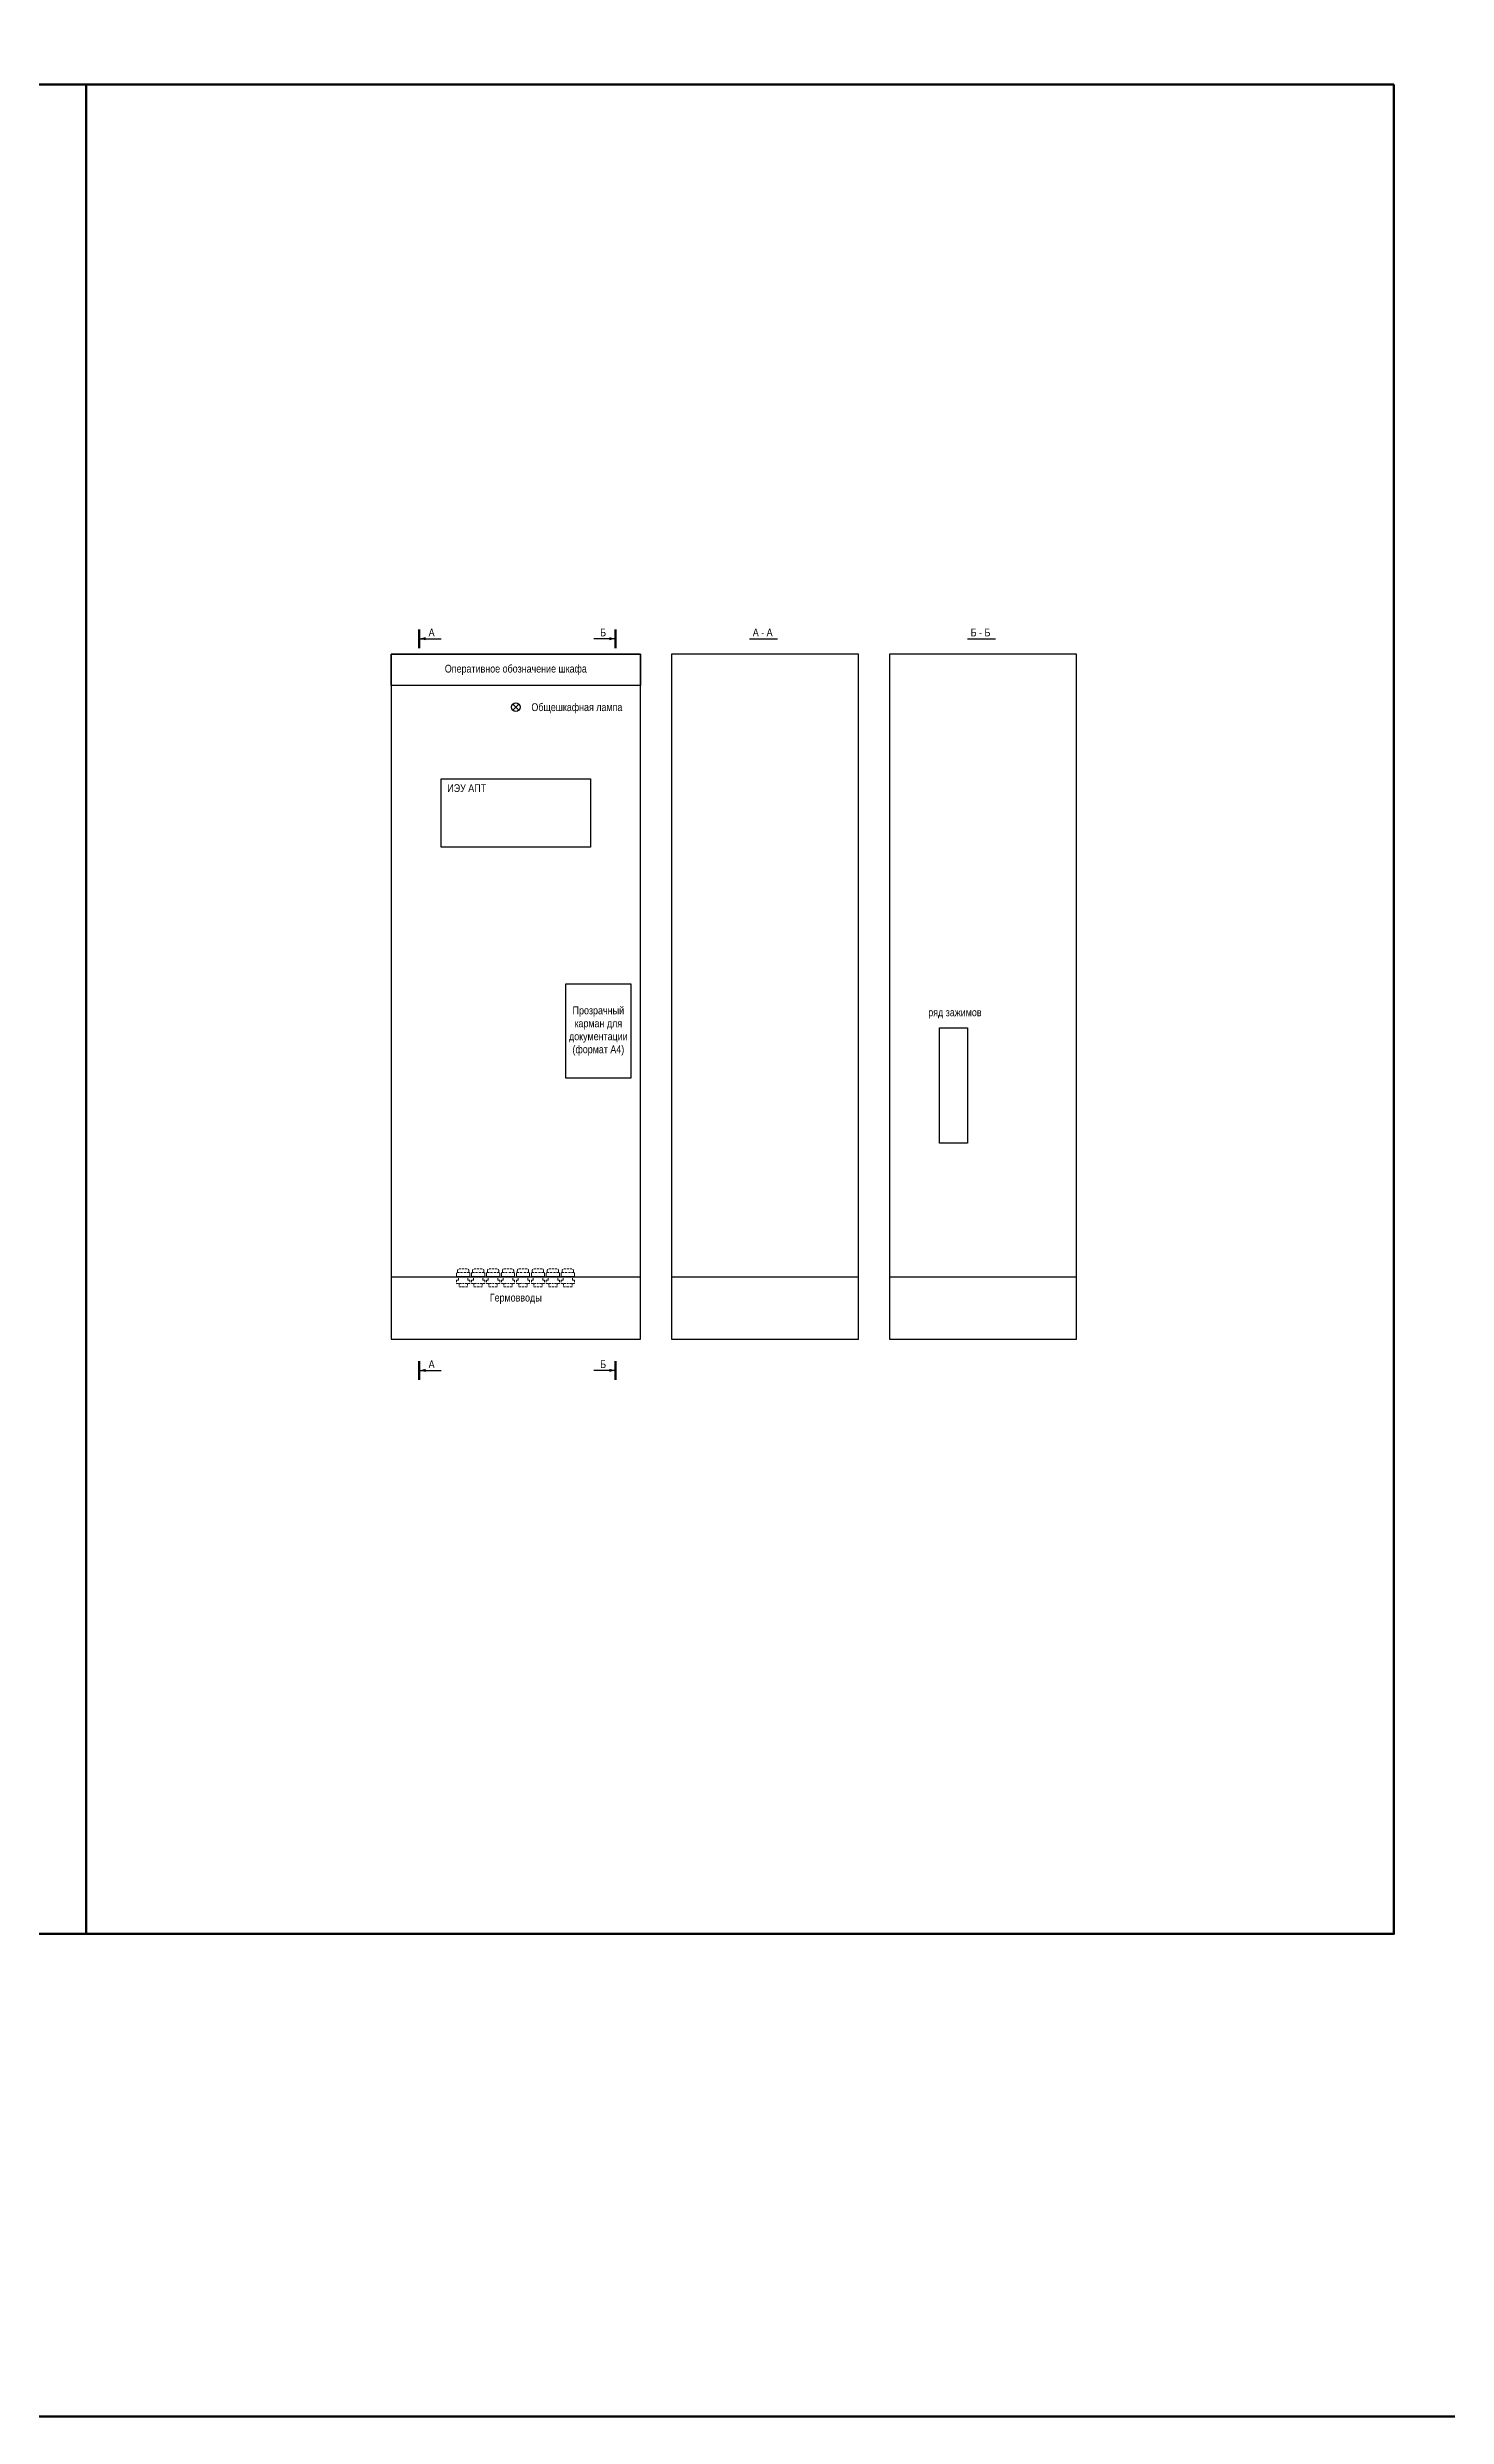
# Model space of a CAD drawing. Header units: millimetres. Extents: x 25558 to 49929, y 1902 to 19390.
# Drawn here: x 46277 to 46726, y 13296 to 14057 of the extents above; entities that cross this region are included whole.
import ezdxf
from ezdxf.enums import TextEntityAlignment as Align

# ---------------------------------------------------------------- set-up
doc = ezdxf.new("R2010")
doc.units = ezdxf.units.MM
doc.linetypes.add('штриховая2', pattern=[9.525, 6.35, -3.175])
for name, color, linetype, lineweight in [('Основная', 7, 'Continuous', 30), ('Толстая', 7, 'Continuous', 53), ('Тонкая', 7, 'Continuous', 5)]:
    doc.layers.add(name, color=color, linetype=linetype, lineweight=lineweight)
doc.styles.add('Narrow', font='ARIALN.TTF')

msp = doc.modelspace()

# ---------------------------------------------------------------- linework, layer by layer
at = {"linetype": 'штриховая2', "lineweight": 13, "ltscale": 0.1}
for p, q in [((46407.99, 13663.25), (46407.99, 13662)), ((46407.99, 13662), (46407.99, 13663.25)), ((46407.99, 13660.94), (46407.99, 13659.89)), ((46407.99, 13660.94), (46408.56, 13660.94)), ((46407.99, 13659.89), (46410.1, 13659.89)), ((46408.28, 13663.92), (46408.28, 13663.44)), ((46408.28, 13663.44), (46410.1, 13663.44)), ((46408.56, 13660.94), (46408.56, 13662)), ((46408.76, 13659.89), (46408.76, 13658.83)), ((46408.76, 13658.83), (46410.1, 13658.83)), ((46408.85, 13664.59), (46410.1, 13664.59)), ((46411.35, 13664.59), (46410.1, 13664.59)), ((46411.92, 13663.44), (46410.1, 13663.44)), ((46412.21, 13659.89), (46410.1, 13659.89)), ((46411.44, 13658.83), (46410.1, 13658.83)), ((46411.44, 13659.89), (46411.44, 13658.83)), ((46411.64, 13660.94), (46411.64, 13662)), ((46412.21, 13660.94), (46411.64, 13660.94)), ((46411.92, 13663.92), (46411.92, 13663.44)), ((46412.21, 13663.25), (46412.21, 13662)), ((46412.21, 13662), (46412.21, 13663.25)), ((46412.21, 13660.94), (46412.21, 13659.89)), ((46412.79, 13660.94), (46412.79, 13659.89)), ((46412.79, 13660.94), (46413.36, 13660.94)), ((46412.79, 13659.89), (46414.9, 13659.89)), ((46413.08, 13663.92), (46413.08, 13663.44)), ((46413.08, 13663.44), (46414.9, 13663.44)), ((46413.36, 13660.94), (46413.36, 13662)), ((46413.56, 13659.89), (46413.56, 13658.83)), ((46413.56, 13658.83), (46414.9, 13658.83)), ((46413.65, 13664.59), (46414.9, 13664.59)), ((46416.15, 13664.59), (46414.9, 13664.59)), ((46416.72, 13663.44), (46414.9, 13663.44)), ((46417.01, 13659.89), (46414.9, 13659.89)), ((46416.24, 13658.83), (46414.9, 13658.83)), ((46416.24, 13659.89), (46416.24, 13658.83)), ((46416.44, 13660.94), (46416.44, 13662)), ((46417.01, 13660.94), (46416.44, 13660.94)), ((46416.72, 13663.92), (46416.72, 13663.44)), ((46417.01, 13663.25), (46417.01, 13662)), ((46417.01, 13662), (46417.01, 13663.25)), ((46417.01, 13660.94), (46417.01, 13659.89)), ((46417.59, 13663.25), (46417.59, 13662)), ((46417.59, 13662), (46417.59, 13663.25)), ((46417.59, 13660.94), (46417.59, 13659.89)), ((46417.59, 13660.94), (46418.16, 13660.94)), ((46417.59, 13659.89), (46419.7, 13659.89)), ((46417.88, 13663.92), (46417.88, 13663.44)), ((46417.88, 13663.44), (46419.7, 13663.44)), ((46418.16, 13660.94), (46418.16, 13662)), ((46418.36, 13659.89), (46418.36, 13658.83)), ((46418.36, 13658.83), (46419.7, 13658.83)), ((46418.45, 13664.59), (46419.7, 13664.59)), ((46420.95, 13664.59), (46419.7, 13664.59)), ((46421.52, 13663.44), (46419.7, 13663.44)), ((46421.81, 13659.89), (46419.7, 13659.89)), ((46421.04, 13658.83), (46419.7, 13658.83)), ((46421.04, 13659.89), (46421.04, 13658.83)), ((46421.24, 13660.94), (46421.24, 13662)), ((46421.81, 13660.94), (46421.24, 13660.94)), ((46421.52, 13663.92), (46421.52, 13663.44)), ((46421.81, 13663.25), (46421.81, 13662)), ((46421.81, 13662), (46421.81, 13663.25)), ((46421.81, 13660.94), (46421.81, 13659.89)), ((46422.39, 13663.25), (46422.39, 13662)), ((46422.39, 13662), (46422.39, 13663.25)), ((46422.39, 13660.94), (46422.39, 13659.89)), ((46422.39, 13660.94), (46422.96, 13660.94)), ((46422.39, 13659.89), (46424.5, 13659.89)), ((46422.68, 13663.92), (46422.68, 13663.44)), ((46422.68, 13663.44), (46424.5, 13663.44)), ((46422.96, 13660.94), (46422.96, 13662)), ((46423.16, 13659.89), (46423.16, 13658.83)), ((46423.16, 13658.83), (46424.5, 13658.83)), ((46423.25, 13664.59), (46424.5, 13664.59)), ((46425.75, 13664.59), (46424.5, 13664.59)), ((46426.32, 13663.44), (46424.5, 13663.44)), ((46426.61, 13659.89), (46424.5, 13659.89)), ((46425.84, 13658.83), (46424.5, 13658.83)), ((46425.84, 13659.89), (46425.84, 13658.83)), ((46426.04, 13660.94), (46426.04, 13662)), ((46426.61, 13660.94), (46426.04, 13660.94)), ((46426.32, 13663.92), (46426.32, 13663.44)), ((46426.61, 13663.25), (46426.61, 13662)), ((46426.61, 13662), (46426.61, 13663.25)), ((46426.61, 13660.94), (46426.61, 13659.89)), ((46427.19, 13663.25), (46427.19, 13662)), ((46427.19, 13662), (46427.19, 13663.25)), ((46427.19, 13663.25), (46427.19, 13662)), ((46427.19, 13662), (46427.19, 13663.25)), ((46427.19, 13660.94), (46427.19, 13659.89)), ((46427.19, 13660.94), (46427.76, 13660.94)), ((46427.19, 13660.94), (46427.19, 13659.89)), ((46427.19, 13659.89), (46429.3, 13659.89)), ((46427.48, 13663.92), (46427.48, 13663.44)), ((46427.48, 13663.44), (46429.3, 13663.44)), ((46427.76, 13660.94), (46427.76, 13662)), ((46427.96, 13659.89), (46427.96, 13658.83)), ((46427.96, 13658.83), (46429.3, 13658.83)), ((46428.05, 13664.59), (46429.3, 13664.59)), ((46430.55, 13664.59), (46429.3, 13664.59)), ((46431.12, 13663.44), (46429.3, 13663.44)), ((46431.41, 13659.89), (46429.3, 13659.89)), ((46430.64, 13658.83), (46429.3, 13658.83)), ((46430.64, 13659.89), (46430.64, 13658.83)), ((46430.84, 13660.94), (46430.84, 13662)), ((46431.41, 13660.94), (46430.84, 13660.94)), ((46431.12, 13663.92), (46431.12, 13663.44)), ((46431.41, 13663.25), (46431.41, 13662)), ((46431.41, 13662), (46431.41, 13663.25)), ((46431.41, 13660.94), (46431.41, 13659.89)), ((46431.99, 13663.25), (46431.99, 13662)), ((46431.99, 13662), (46431.99, 13663.25)), ((46431.99, 13660.94), (46431.99, 13659.89)), ((46431.99, 13660.94), (46432.56, 13660.94)), ((46431.99, 13659.89), (46434.1, 13659.89)), ((46432.28, 13663.92), (46432.28, 13663.44)), ((46432.28, 13663.44), (46434.1, 13663.44)), ((46432.56, 13660.94), (46432.56, 13662)), ((46432.76, 13659.89), (46432.76, 13658.83)), ((46432.76, 13658.83), (46434.1, 13658.83)), ((46432.85, 13664.59), (46434.1, 13664.59)), ((46435.35, 13664.59), (46434.1, 13664.59)), ((46435.92, 13663.44), (46434.1, 13663.44)), ((46436.21, 13659.89), (46434.1, 13659.89)), ((46435.44, 13658.83), (46434.1, 13658.83)), ((46435.44, 13659.89), (46435.44, 13658.83)), ((46435.64, 13660.94), (46435.64, 13662)), ((46436.21, 13660.94), (46435.64, 13660.94)), ((46435.92, 13663.92), (46435.92, 13663.44)), ((46436.21, 13663.25), (46436.21, 13662)), ((46436.21, 13662), (46436.21, 13663.25)), ((46436.21, 13660.94), (46436.21, 13659.89)), ((46436.79, 13663.25), (46436.79, 13662)), ((46436.79, 13662), (46436.79, 13663.25)), ((46436.79, 13660.94), (46436.79, 13659.89)), ((46436.79, 13660.94), (46437.36, 13660.94)), ((46436.79, 13659.89), (46438.9, 13659.89)), ((46437.08, 13663.92), (46437.08, 13663.44)), ((46437.08, 13663.44), (46438.9, 13663.44)), ((46437.36, 13660.94), (46437.36, 13662)), ((46437.56, 13659.89), (46437.56, 13658.83)), ((46437.56, 13658.83), (46438.9, 13658.83)), ((46437.65, 13664.59), (46438.9, 13664.59)), ((46440.15, 13664.59), (46438.9, 13664.59)), ((46440.72, 13663.44), (46438.9, 13663.44)), ((46441.01, 13659.89), (46438.9, 13659.89)), ((46440.24, 13658.83), (46438.9, 13658.83)), ((46440.24, 13659.89), (46440.24, 13658.83)), ((46440.44, 13660.94), (46440.44, 13662)), ((46441.01, 13660.94), (46440.44, 13660.94)), ((46440.72, 13663.92), (46440.72, 13663.44)), ((46441.01, 13663.25), (46441.01, 13662)), ((46441.01, 13662), (46441.01, 13663.25)), ((46441.01, 13660.94), (46441.01, 13659.89)), ((46441.59, 13663.25), (46441.59, 13662)), ((46441.59, 13662), (46441.59, 13663.25)), ((46441.59, 13660.94), (46441.59, 13659.89)), ((46441.59, 13660.94), (46442.16, 13660.94)), ((46441.59, 13659.89), (46443.7, 13659.89)), ((46441.88, 13663.92), (46441.88, 13663.44)), ((46441.88, 13663.44), (46443.7, 13663.44)), ((46442.16, 13660.94), (46442.16, 13662)), ((46442.36, 13659.89), (46442.36, 13658.83)), ((46442.36, 13658.83), (46443.7, 13658.83)), ((46442.45, 13664.59), (46443.7, 13664.59)), ((46444.95, 13664.59), (46443.7, 13664.59)), ((46445.52, 13663.44), (46443.7, 13663.44)), ((46445.81, 13659.89), (46443.7, 13659.89)), ((46445.04, 13658.83), (46443.7, 13658.83)), ((46445.04, 13659.89), (46445.04, 13658.83)), ((46445.24, 13660.94), (46445.24, 13662)), ((46445.81, 13660.94), (46445.24, 13660.94)), ((46445.52, 13663.92), (46445.52, 13663.44)), ((46445.81, 13663.25), (46445.81, 13662)), ((46445.81, 13662), (46445.81, 13663.25)), ((46445.81, 13660.94), (46445.81, 13659.89))]:
    msp.add_line(p, q, dxfattribs=at)
for points in [[(46407.99, 13663.25), (46408.02, 13663.3), (46408.09, 13663.36), (46408.14, 13663.4), (46408.19, 13663.42), (46408.25, 13663.43), (46408.28, 13663.44)], [(46408.28, 13663.92), (46408.29, 13664.1), (46408.32, 13664.23), (46408.38, 13664.36), (46408.47, 13664.47), (46408.58, 13664.54), (46408.72, 13664.59), (46408.95, 13664.59)], [(46411.92, 13663.92), (46411.91, 13664.1), (46411.88, 13664.23), (46411.82, 13664.36), (46411.74, 13664.47), (46411.63, 13664.54), (46411.48, 13664.59), (46411.25, 13664.59)], [(46412.21, 13663.25), (46412.18, 13663.3), (46412.11, 13663.36), (46412.06, 13663.4), (46412.01, 13663.42), (46411.95, 13663.43), (46411.92, 13663.44)], [(46412.79, 13663.25), (46412.82, 13663.3), (46412.89, 13663.36), (46412.94, 13663.4), (46412.99, 13663.42), (46413.05, 13663.43), (46413.08, 13663.44)], [(46413.08, 13663.92), (46413.09, 13664.1), (46413.12, 13664.23), (46413.18, 13664.36), (46413.27, 13664.47), (46413.38, 13664.54), (46413.52, 13664.59), (46413.75, 13664.59)], [(46416.72, 13663.92), (46416.71, 13664.1), (46416.68, 13664.23), (46416.62, 13664.36), (46416.54, 13664.47), (46416.43, 13664.54), (46416.28, 13664.59), (46416.05, 13664.59)], [(46417.01, 13663.25), (46416.98, 13663.3), (46416.91, 13663.36), (46416.86, 13663.4), (46416.81, 13663.42), (46416.75, 13663.43), (46416.72, 13663.44)], [(46417.59, 13663.25), (46417.62, 13663.3), (46417.69, 13663.36), (46417.74, 13663.4), (46417.79, 13663.42), (46417.85, 13663.43), (46417.88, 13663.44)], [(46417.88, 13663.92), (46417.89, 13664.1), (46417.92, 13664.23), (46417.98, 13664.36), (46418.07, 13664.47), (46418.18, 13664.54), (46418.32, 13664.59), (46418.55, 13664.59)], [(46421.52, 13663.92), (46421.51, 13664.1), (46421.48, 13664.23), (46421.42, 13664.36), (46421.34, 13664.47), (46421.23, 13664.54), (46421.08, 13664.59), (46420.85, 13664.59)], [(46421.81, 13663.25), (46421.78, 13663.3), (46421.71, 13663.36), (46421.66, 13663.4), (46421.61, 13663.42), (46421.55, 13663.43), (46421.52, 13663.44)], [(46422.39, 13663.25), (46422.42, 13663.3), (46422.49, 13663.36), (46422.54, 13663.4), (46422.59, 13663.42), (46422.65, 13663.43), (46422.68, 13663.44)], [(46422.68, 13663.92), (46422.69, 13664.1), (46422.72, 13664.23), (46422.78, 13664.36), (46422.87, 13664.47), (46422.98, 13664.54), (46423.12, 13664.59), (46423.35, 13664.59)], [(46426.32, 13663.92), (46426.31, 13664.1), (46426.28, 13664.23), (46426.22, 13664.36), (46426.14, 13664.47), (46426.03, 13664.54), (46425.88, 13664.59), (46425.65, 13664.59)], [(46426.61, 13663.25), (46426.58, 13663.3), (46426.51, 13663.36), (46426.46, 13663.4), (46426.41, 13663.42), (46426.35, 13663.43), (46426.32, 13663.44)], [(46427.19, 13663.25), (46427.22, 13663.3), (46427.29, 13663.36), (46427.34, 13663.4), (46427.39, 13663.42), (46427.45, 13663.43), (46427.48, 13663.44)], [(46427.48, 13663.92), (46427.49, 13664.1), (46427.52, 13664.23), (46427.58, 13664.36), (46427.67, 13664.47), (46427.78, 13664.54), (46427.92, 13664.59), (46428.15, 13664.59)], [(46431.12, 13663.92), (46431.11, 13664.1), (46431.08, 13664.23), (46431.02, 13664.36), (46430.94, 13664.47), (46430.83, 13664.54), (46430.68, 13664.59), (46430.45, 13664.59)], [(46431.41, 13663.25), (46431.38, 13663.3), (46431.31, 13663.36), (46431.26, 13663.4), (46431.21, 13663.42), (46431.15, 13663.43), (46431.12, 13663.44)], [(46431.99, 13663.25), (46432.02, 13663.3), (46432.09, 13663.36), (46432.14, 13663.4), (46432.19, 13663.42), (46432.25, 13663.43), (46432.28, 13663.44)], [(46432.28, 13663.92), (46432.29, 13664.1), (46432.32, 13664.23), (46432.38, 13664.36), (46432.47, 13664.47), (46432.58, 13664.54), (46432.72, 13664.59), (46432.95, 13664.59)], [(46435.92, 13663.92), (46435.91, 13664.1), (46435.88, 13664.23), (46435.82, 13664.36), (46435.74, 13664.47), (46435.63, 13664.54), (46435.48, 13664.59), (46435.25, 13664.59)], [(46436.21, 13663.25), (46436.18, 13663.3), (46436.11, 13663.36), (46436.06, 13663.4), (46436.01, 13663.42), (46435.95, 13663.43), (46435.92, 13663.44)], [(46436.79, 13663.25), (46436.82, 13663.3), (46436.89, 13663.36), (46436.94, 13663.4), (46436.99, 13663.42), (46437.05, 13663.43), (46437.08, 13663.44)], [(46437.08, 13663.92), (46437.09, 13664.1), (46437.12, 13664.23), (46437.18, 13664.36), (46437.27, 13664.47), (46437.38, 13664.54), (46437.52, 13664.59), (46437.75, 13664.59)], [(46440.72, 13663.92), (46440.71, 13664.1), (46440.68, 13664.23), (46440.62, 13664.36), (46440.54, 13664.47), (46440.43, 13664.54), (46440.28, 13664.59), (46440.05, 13664.59)], [(46441.01, 13663.25), (46440.98, 13663.3), (46440.91, 13663.36), (46440.86, 13663.4), (46440.81, 13663.42), (46440.75, 13663.43), (46440.72, 13663.44)], [(46441.59, 13663.25), (46441.62, 13663.3), (46441.69, 13663.36), (46441.74, 13663.4), (46441.79, 13663.42), (46441.85, 13663.43), (46441.88, 13663.44)], [(46441.88, 13663.92), (46441.89, 13664.1), (46441.92, 13664.23), (46441.98, 13664.36), (46442.07, 13664.47), (46442.18, 13664.54), (46442.32, 13664.59), (46442.55, 13664.59)], [(46445.52, 13663.92), (46445.51, 13664.1), (46445.48, 13664.23), (46445.42, 13664.36), (46445.34, 13664.47), (46445.23, 13664.54), (46445.08, 13664.59), (46444.85, 13664.59)], [(46445.81, 13663.25), (46445.78, 13663.3), (46445.71, 13663.36), (46445.66, 13663.4), (46445.61, 13663.42), (46445.55, 13663.43), (46445.52, 13663.44)]]:
    msp.add_spline(points, degree=3, dxfattribs=at)
at = {"layer": 'Основная', "ltscale": 100}
msp.add_line((46387, 13662), (46467, 13662), dxfattribs=at)
at = {"layer": 'Основная', "linetype": 'штриховая2', "lineweight": 13, "ltscale": 1000}
for p, q in [((46407.99, 13662.19), (46410.1, 13662.19)), ((46407.99, 13662), (46410.1, 13662)), ((46408.56, 13662), (46407.99, 13662)), ((46412.21, 13662.19), (46410.1, 13662.19)), ((46412.21, 13662), (46410.1, 13662)), ((46411.64, 13662), (46412.21, 13662)), ((46412.79, 13663.25), (46412.79, 13662)), ((46412.79, 13662), (46412.79, 13663.25)), ((46412.79, 13662.19), (46414.9, 13662.19)), ((46412.79, 13662), (46414.9, 13662)), ((46413.36, 13662), (46412.79, 13662)), ((46417.01, 13662.19), (46414.9, 13662.19)), ((46417.01, 13662), (46414.9, 13662)), ((46416.44, 13662), (46417.01, 13662)), ((46417.59, 13662.19), (46419.7, 13662.19)), ((46417.59, 13662), (46419.7, 13662)), ((46418.16, 13662), (46417.59, 13662)), ((46421.81, 13662.19), (46419.7, 13662.19)), ((46421.81, 13662), (46419.7, 13662)), ((46421.24, 13662), (46421.81, 13662)), ((46422.39, 13662.19), (46424.5, 13662.19)), ((46422.39, 13662), (46424.5, 13662)), ((46422.96, 13662), (46422.39, 13662)), ((46426.61, 13662.19), (46424.5, 13662.19)), ((46426.61, 13662), (46424.5, 13662)), ((46426.04, 13662), (46426.61, 13662)), ((46427.19, 13662.19), (46429.3, 13662.19)), ((46427.19, 13662), (46429.3, 13662)), ((46427.76, 13662), (46427.19, 13662)), ((46431.41, 13662.19), (46429.3, 13662.19)), ((46431.41, 13662), (46429.3, 13662)), ((46430.84, 13662), (46431.41, 13662)), ((46431.99, 13662.19), (46434.1, 13662.19)), ((46431.99, 13662), (46434.1, 13662)), ((46432.56, 13662), (46431.99, 13662)), ((46436.21, 13662.19), (46434.1, 13662.19)), ((46436.21, 13662), (46434.1, 13662)), ((46435.64, 13662), (46436.21, 13662)), ((46436.79, 13662.19), (46438.9, 13662.19)), ((46436.79, 13662), (46438.9, 13662)), ((46437.36, 13662), (46436.79, 13662)), ((46441.01, 13662.19), (46438.9, 13662.19)), ((46441.01, 13662), (46438.9, 13662)), ((46440.44, 13662), (46441.01, 13662)), ((46441.59, 13662.19), (46443.7, 13662.19)), ((46441.59, 13662), (46443.7, 13662)), ((46442.16, 13662), (46441.59, 13662)), ((46445.81, 13662.19), (46443.7, 13662.19)), ((46445.81, 13662), (46443.7, 13662)), ((46445.24, 13662), (46445.81, 13662))]:
    msp.add_line(p, q, dxfattribs=at)
at = {"layer": 'Основная', "ltscale": 100}
for points in [[(46396, 13867, 0, 1, 0), (46398, 13867, 0, 0, 0)], [(46459, 13867, 0, 1, 0), (46457, 13867, 0, 0, 0)], [(46396, 13632, 0, 1, 0), (46398, 13632, 0, 0, 0)], [(46459, 13632, 0, 1, 0), (46457, 13632, 0, 0, 0)]]:
    msp.add_lwpolyline(points, format="xyseb", dxfattribs=at)
for points in [[(46396, 13867), (46403, 13867)], [(46459, 13867), (46452, 13867)], [(46502, 13867), (46511, 13867)], [(46572, 13867), (46581, 13867)], [(46426, 13846), (46428, 13844)], [(46426, 13844), (46428, 13846)], [(46477, 13662), (46537, 13662)], [(46547, 13662), (46607, 13662)], [(46396, 13632), (46403, 13632)], [(46459, 13632), (46452, 13632)]]:
    msp.add_lwpolyline(points, dxfattribs=at)
at = {"layer": 'Основная'}
for points in [[(46387, 13642), (46467, 13642), (46467, 13862), (46387, 13862)], [(46537, 13862), (46477, 13862), (46477, 13642), (46537, 13642)], [(46607, 13862), (46547, 13862), (46547, 13642), (46607, 13642)], [(46403, 13822), (46451, 13822), (46451, 13800), (46403, 13800)], [(46443, 13726), (46464, 13726), (46464, 13756), (46443, 13756)], [(46563, 13742), (46572, 13742), (46572, 13705), (46563, 13705)]]:
    msp.add_lwpolyline(points, close=True, dxfattribs=at)
at = {"layer": 'Основная', "ltscale": 100}
msp.add_lwpolyline([(46387, 13862), (46467, 13862), (46467, 13852), (46387, 13852)], close=True, dxfattribs=at)
at = {"layer": 'Основная', "ltscale": 0.35}
msp.add_circle((46427, 13845), 1.41, dxfattribs=at)
at = {"layer": 'Толстая', "ltscale": 100}
for points in [[(46396, 13870), (46396, 13864)], [(46459, 13870), (46459, 13864)], [(46396, 13635), (46396, 13629)], [(46459, 13635), (46459, 13629)]]:
    msp.add_lwpolyline(points, dxfattribs=at)
at = {"layer": 'Тонкая', "lineweight": 50}
msp.add_lwpolyline([(42809, 19390), (49929, 19390), (49929, 13296), (42809, 13296)], close=True, dxfattribs=at)
at = {"layer": 'Тонкая', "color": 3, "lineweight": 50}
for points in [[(46289, 14045), (46289, 13451), (45869, 13451), (45869, 14045)], [(46709, 14045), (46709, 13451), (46289, 13451), (46289, 14045)]]:
    msp.add_lwpolyline(points, close=True, dxfattribs=at)

# ---------------------------------------------------------------- texts
at = {"layer": 'Основная', "style": 'Narrow'}
for s, p in [('А', (46399, 13869)), ('Б', (46454.09, 13869)), ('А - А', (46503.09, 13869)), ('Б - Б', (46573.09, 13869)), ('Общешкафная лампа', (46432, 13845)), ('ИЭУ АПТ', (46405, 13819)), ('А', (46399, 13634)), ('Б', (46454.09, 13634))]:
    msp.add_text(s, height=2.5, dxfattribs=at).set_placement(p, align=Align.MIDDLE_LEFT)
msp.add_text('ряд зажимов', height=2.5, dxfattribs=at).set_placement((46568, 13747), align=Align.MIDDLE_CENTER)
at = {"layer": 'Основная', "char_height": 2.5, "attachment_point": 5, "style": 'Narrow'}
for s, insert, width in [('Оперативное обозначение шкафа', (46427, 13857), 80), ('Прозрачный карман для документации (формат А4)', (46453.5, 13741), 21), ('Гермовводы ', (46427, 13655), 58)]:
    msp.add_mtext(s, dxfattribs=dict(at, insert=insert, width=width))

doc.saveas('drawing.dxf')
